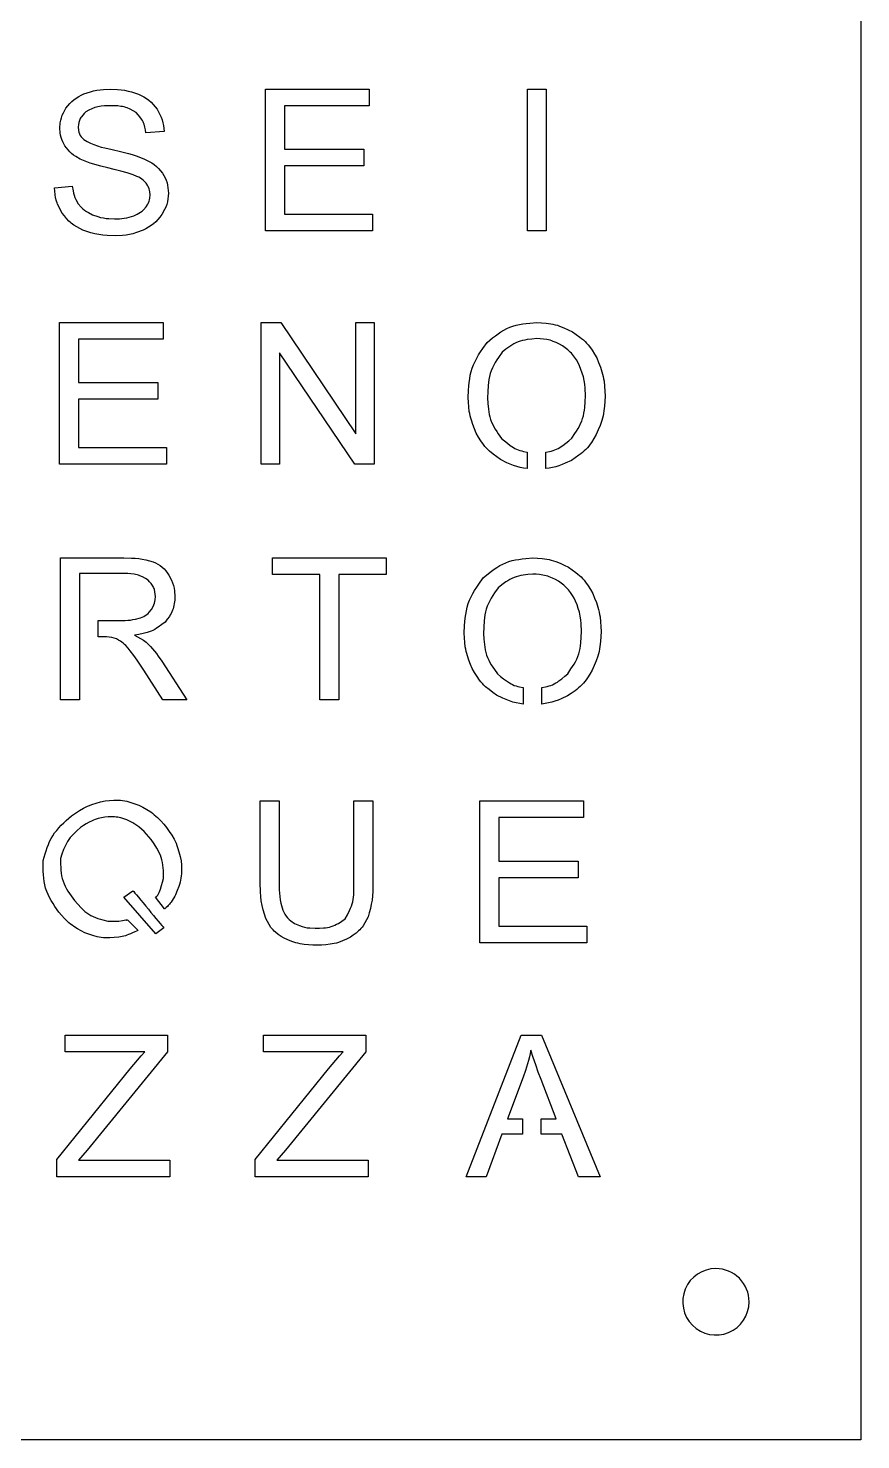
# Model space of a CAD drawing. Header units: millimetres. Extents: x 0 to 210, y 0 to 210.
# Drawn here: x 148.2 to 210.1, y 0 to 104.9 of the extents above; entities that cross this region are included whole.
import ezdxf

# ---------------------------------------------------------------- set-up
doc = ezdxf.new("R2010")
doc.units = ezdxf.units.MM
doc.layers.get('0').update_dxf_attribs({"linetype": 'CONTINUOUS'})

msp = doc.modelspace()

# ---------------------------------------------------------------- linework, layer by layer
at = {"color": 1}
for points in [[(0.188195, 209.743204), (210.099485, 209.743204), (210.099485, -0.030876), (0.188195, -0.030876)], [(152.27538, 89.85148), (152.27538, 89.85148), (152.04896, 89.96677), (151.827, 90.08734), (151.61377, 90.21838), (151.51181, 90.28938), (151.41371, 90.36518), (151.31961, 90.44578), (151.22941, 90.53118), (151.05935, 90.71367), (150.89831, 90.90692), (150.74184, 91.10554), (150.74184, 91.10554), (150.61863, 91.3271), (150.50193, 91.55058), (150.39813, 91.778), (150.35353, 91.89378), (150.31373, 92.01128), (150.25263, 92.25166), (150.20993, 92.4978), (150.17983, 92.74778), (150.15653, 92.99967), (151.48592, 93.11468), (151.48592, 93.11468), (151.54312, 92.77235), (151.58002, 92.60407), (151.62752, 92.43933), (151.68862, 92.27911), (151.76142, 92.12292), (151.92595, 91.81717), (151.92595, 91.81717), (152.15159, 91.55922), (152.27198, 91.4398), (152.40149, 91.33171), (152.54119, 91.23671), (152.68883, 91.15131), (152.99742, 90.99762), (152.99742, 90.99762), (153.39449, 90.8613), (153.595, 90.8037), (153.79795, 90.7576), (154.0038, 90.7259), (154.21189, 90.7057), (154.63185, 90.6846), (154.63185, 90.6846), (154.99554, 90.7), (155.17617, 90.7144), (155.35525, 90.7384), (155.53229, 90.773), (155.70769, 90.8172), (156.05566, 90.92213), (156.05566, 90.92213), (156.31827, 91.0403), (156.44419, 91.1065), (156.5637, 91.1814), (156.67497, 91.2678), (156.77897, 91.3639), (156.97464, 91.5727), (156.97464, 91.5727), (157.10046, 91.78178), (157.15476, 91.88911), (157.19936, 91.99979), (157.23036, 92.11461), (157.25166, 92.23278), (157.27586, 92.47489), (157.27586, 92.47489), (157.25456, 92.70845), (157.23516, 92.8224), (157.20506, 92.93289), (157.16236, 93.03907), (157.10896, 93.14178), (156.98459, 93.34117), (156.98459, 93.34117), (156.77563, 93.54162), (156.66543, 93.63372), (156.54844, 93.71532), (156.42417, 93.78632), (156.29437, 93.84972), (156.02565, 93.96271), (156.02565, 93.96271), (155.5568, 94.1092), (155.08446, 94.2436), (154.60814, 94.36379), (154.12969, 94.47668), (154.12969, 94.47668), (153.60321, 94.60436), (153.34187, 94.67346), (153.08276, 94.74926), (152.82665, 94.83376), (152.57384, 94.92786), (152.07376, 95.1332), (152.07376, 95.1332), (151.7445, 95.32808), (151.58725, 95.43377), (151.43892, 95.54945), (151.30194, 95.6778), (151.17476, 95.81719), (150.93699, 96.1144), (150.93699, 96.1144), (150.77731, 96.4238), (150.70841, 96.58172), (150.65411, 96.74347), (150.61531, 96.90984), (150.59011, 97.07994), (150.56201, 97.4264), (150.56201, 97.4264), (150.59891, 97.82239), (150.63091, 98.0164), (150.67841, 98.20571), (150.74531, 98.38926), (150.82781, 98.5681), (151.01911, 98.91802), (151.01911, 98.91802), (151.15551, 99.08736), (151.29598, 99.2518), (151.4444, 99.40636), (151.60486, 99.54613), (151.77948, 99.66853), (151.96535, 99.7771), (152.15869, 99.8765), (152.35581, 99.9715), (152.35581, 99.9715), (152.83165, 100.12769), (153.07175, 100.19389), (153.31456, 100.24669), (153.56048, 100.28319), (153.80893, 100.30619), (154.30989, 100.33119), (154.30989, 100.33119), (154.84538, 100.30719), (155.1109, 100.28319), (155.37379, 100.24579), (155.6333, 100.19009), (155.88998, 100.11999), (156.39841, 99.95343), (156.39841, 99.95343), (156.60349, 99.85254), (156.80469, 99.74684), (156.99803, 99.63165), (157.17963, 99.50224), (157.34659, 99.35498), (157.50113, 99.19265), (157.64742, 99.02023), (157.78963, 98.84283), (157.78963, 98.84283), (158.00082, 98.45269), (158.09302, 98.25331), (158.16772, 98.04874), (158.22302, 97.83792), (158.26182, 97.62212), (158.31322, 97.18216), (156.96202, 97.08156), (156.96202, 97.08156), (156.92512, 97.29755), (156.88142, 97.51019), (156.82422, 97.7161), (156.78832, 97.8156), (156.74662, 97.9121), (156.69812, 98.0052), (156.64282, 98.0954), (156.51622, 98.26714), (156.3743, 98.4313), (156.22471, 98.59161), (156.22471, 98.59161), (156.0108, 98.71536), (155.79437, 98.83084), (155.5729, 98.92964), (155.45949, 98.96994), (155.34395, 99.00354), (155.22647, 99.03044), (155.10715, 99.05154), (154.86434, 99.07934), (154.61745, 99.09374), (154.36861, 99.10174), (154.36861, 99.10174), (154.12085, 99.09674), (153.87483, 99.08614), (153.63231, 99.06314), (153.39502, 99.02094), (153.2789, 98.99114), (153.16462, 98.95464), (152.94102, 98.86344), (152.72206, 98.75554), (152.50544, 98.63938), (152.50544, 98.63938), (152.38311, 98.52438), (152.26689, 98.4063), (152.163, 98.28198), (152.1174, 98.21668), (152.0776, 98.14848), (152.0436, 98.07748), (152.0155, 98.00358), (151.9728, 97.84854), (151.9437, 97.68688), (151.9214, 97.52186), (151.9214, 97.52186), (151.9524, 97.25672), (151.9805, 97.12942), (152.0232, 97.00856), (152.0843, 96.89567), (152.16, 96.7893), (152.33617, 96.58742), (152.33617, 96.58742), (152.58529, 96.45139), (152.83703, 96.32218), (153.0941, 96.20659), (153.35836, 96.10919), (153.62873, 96.02759), (153.90365, 95.95749), (154.46117, 95.83653), (154.46117, 95.83653), (155.0604, 95.70127), (155.35851, 95.62827), (155.65488, 95.54957), (155.94891, 95.46317), (156.24033, 95.36817), (156.81861, 95.16331), (156.81861, 95.16331), (157.21305, 94.95749), (157.40193, 94.84431), (157.58082, 94.71884), (157.7468, 94.57762), (157.90143, 94.4224), (158.0484, 94.25786), (158.19159, 94.08861), (158.19159, 94.08861), (158.38221, 93.73726), (158.46371, 93.55755), (158.52871, 93.37295), (158.57331, 93.18258), (158.60241, 92.98751), (158.63441, 92.5897), (158.63441, 92.5897), (158.61691, 92.3785), (158.59361, 92.16904), (158.55961, 91.96293), (158.50821, 91.76181), (158.43741, 91.56675), (158.35011, 91.37667), (158.14736, 91.00458), (158.14736, 91.00458), (158.00417, 90.82276), (157.85691, 90.64584), (157.70141, 90.47861), (157.53348, 90.32588), (157.35091, 90.19033), (157.1567, 90.06841), (156.95472, 89.95561), (156.74887, 89.84733), (156.74887, 89.84733), (156.25188, 89.66743), (156.00053, 89.59063), (155.74588, 89.53013), (155.48725, 89.48883), (155.22552, 89.46193), (154.69672, 89.43413), (154.69672, 89.43413), (154.07605, 89.45713), (153.76814, 89.48213), (153.46314, 89.52243), (153.16192, 89.58293), (152.8641, 89.66263), (152.56851, 89.75383)], [(173.80122, 91.03629), (173.80122, 89.79265), (165.85388, 89.79265), (165.85388, 100.33128), (173.55423, 100.33128), (173.55423, 99.08764), (167.26318, 99.08764), (167.26318, 95.85991), (173.15467, 95.85991), (173.15467, 94.62346), (167.26318, 94.62346), (167.26318, 91.03629)], [(186.72542, 100.33128), (186.72542, 89.79265), (185.31611, 89.79265), (185.31611, 100.33128)], [(158.4954, 73.70156), (158.4954, 72.45792), (150.54806, 72.45792), (150.54806, 82.99654), (158.24842, 82.99654), (158.24842, 81.7529), (151.95737, 81.7529), (151.95737, 78.52517), (157.84887, 78.52517), (157.84887, 77.28871), (151.95737, 77.28871), (151.95737, 73.70156)], [(166.885, 80.73929), (166.885, 72.45791), (165.5338, 72.45791), (165.5338, 82.99654), (166.97944, 82.99654), (172.57309, 74.72235), (172.57309, 82.99654), (173.92428, 82.99654), (173.92428, 72.45791), (172.47865, 72.45791)], [(186.6852, 72.1408), (186.6852, 73.35782), (186.6852, 73.35782), (186.96012, 73.40872), (187.09448, 73.44132), (187.22622, 73.47972), (187.35515, 73.52482), (187.48087, 73.57662), (187.6034, 73.63612), (187.72291, 73.70232), (187.83981, 73.77532), (187.95438, 73.85312), (188.17789, 74.02188), (188.39616, 74.20284), (188.61181, 74.38984), (188.61181, 74.38984), (188.85405, 74.74408), (188.97036, 74.92282), (189.08086, 75.10349), (189.18369, 75.28685), (189.27679, 75.47347), (189.35829, 75.66393), (189.42619, 75.8589), (189.48149, 76.05829), (189.52509, 76.26151), (189.55909, 76.4681), (189.58529, 76.67747), (189.61929, 77.10217), (189.63969, 77.53128), (189.63969, 77.53128), (189.61249, 78.10919), (189.58529, 78.39545), (189.54169, 78.67855), (189.47769, 78.95752), (189.39519, 79.23294), (189.30109, 79.50596), (189.20078, 79.77782), (189.20078, 79.77782), (189.08107, 79.99871), (188.95622, 80.21519), (188.82099, 80.42283), (188.74819, 80.52203), (188.67059, 80.61703), (188.58809, 80.70823), (188.50079, 80.79563), (188.31462, 80.96008), (188.11779, 81.1154), (187.91562, 81.26612), (187.91562, 81.26612), (187.6925, 81.38218), (187.46753, 81.49181), (187.23888, 81.58861), (187.12256, 81.62991), (187.0047, 81.66541), (186.76382, 81.71921), (186.51751, 81.75471), (186.26762, 81.77771), (186.01597, 81.79401), (186.01597, 81.79401), (185.65626, 81.76041), (185.3014, 81.71531), (185.12726, 81.68461), (184.95614, 81.64621), (184.7887, 81.59921), (184.62543, 81.54161), (184.46672, 81.47251), (184.31228, 81.39281), (184.16143, 81.30451), (184.01359, 81.20831), (183.72469, 80.99952), (183.44055, 80.77872), (183.44055, 80.77872), (183.173, 80.39934), (183.04504, 80.20763), (182.92417, 80.01352), (182.81261, 79.81625), (182.71281, 79.61494), (182.62741, 79.40893), (182.55761, 79.19754), (182.50131, 78.98126), (182.45771, 78.76075), (182.42571, 78.53659), (182.40241, 78.30937), (182.37521, 77.8481), (182.36261, 77.38193), (182.36261, 77.38193), (182.38591, 76.96952), (182.42281, 76.56172), (182.45001, 76.3609), (182.48491, 76.16295), (182.52951, 75.96846), (182.58581, 75.7779), (182.65471, 75.59186), (182.73711, 75.41042), (182.83021, 75.23282), (182.93256, 75.05849), (183.04228, 74.88675), (183.15753, 74.71693), (183.39724, 74.38056), (183.39724, 74.38056), (183.61095, 74.19682), (183.82719, 74.01893), (184.04856, 73.85276), (184.27751, 73.70425), (184.39566, 73.63805), (184.51664, 73.57855), (184.64081, 73.52675), (184.76809, 73.48165), (184.89818, 73.44325), (185.03069, 73.41065), (185.30203, 73.35975), (185.30203, 72.14072), (185.30203, 72.14072), (185.03962, 72.17432), (184.78089, 72.22132), (184.52682, 72.28472), (184.27789, 72.36632), (184.03314, 72.46362), (183.79158, 72.57239), (183.31371, 72.80912), (183.31371, 72.80912), (183.03626, 73.00678), (182.76561, 73.21049), (182.50853, 73.42639), (182.38717, 73.54082), (182.27183, 73.66062), (182.16298, 73.78619), (182.06005, 73.91713), (181.86855, 74.19188), (181.69064, 74.47872), (181.51951, 74.77161), (181.51951, 74.77161), (181.38709, 75.08773), (181.26185, 75.40548), (181.15097, 75.7265), (181.10347, 75.88873), (181.06177, 76.05241), (181.02687, 76.21762), (180.99877, 76.38428), (180.95707, 76.72104), (180.92987, 77.06106), (180.90947, 77.40272), (180.90947, 77.40272), (180.94147, 77.96805), (180.96277, 78.24875), (180.99087, 78.52705), (181.02777, 78.80218), (181.07627, 79.07337), (181.13837, 79.33986), (181.21597, 79.60078), (181.31107, 79.85537), (181.42389, 80.10372), (181.55214, 80.34659), (181.69309, 80.58495), (181.84433, 80.81967), (182.00323, 81.0517), (182.33384, 81.51114), (182.33384, 81.51114), (182.73304, 81.8407), (182.93511, 81.99968), (183.14009, 82.15164), (183.34896, 82.2942), (183.56277, 82.42514), (183.7824, 82.54197), (184.00892, 82.64248), (184.24271, 82.72598), (184.483, 82.79318), (184.72892, 82.84698), (184.9795, 82.89018), (185.23376, 82.92478), (185.49084, 82.95258), (186.00965, 82.99678), (186.00965, 82.99678), (186.35986, 82.97568), (186.70783, 82.94588), (187.05125, 82.89978), (187.22053, 82.86808), (187.38787, 82.82868), (187.55308, 82.78168), (187.71625, 82.72698), (188.03755, 82.59901), (188.35419, 82.45377), (188.6685, 82.29988), (188.6685, 82.29988), (188.9476, 82.10549), (189.2199, 81.90485), (189.35135, 81.80021), (189.47853, 81.69173), (189.60057, 81.57855), (189.71659, 81.4599), (189.82612, 81.33529), (189.92963, 81.20531), (190.12229, 80.9322), (190.30137, 80.6468), (190.47366, 80.35516), (190.47366, 80.35516), (190.61287, 80.01503), (190.74403, 79.67319), (190.85908, 79.32779), (190.90758, 79.15326), (190.94928, 78.9771), (190.98418, 78.79941), (191.01228, 78.62028), (191.05208, 78.25846), (191.07728, 77.89329), (191.09478, 77.52648), (191.09478, 77.52648), (191.07638, 77.15362), (191.05018, 76.7825), (191.00748, 76.41502), (190.97838, 76.2332), (190.94148, 76.05291), (190.89688, 75.87445), (190.84548, 75.69762), (190.72451, 75.348), (190.58666, 75.00221), (190.44046, 74.65835), (190.44046, 74.65835), (190.26313, 74.36728), (190.079, 74.08275), (189.982, 73.94499), (189.88092, 73.81126), (189.77469, 73.68243), (189.66245, 73.55936), (189.54352, 73.44263), (189.41847, 73.33175), (189.28809, 73.22587), (189.15334, 73.12421), (188.87415, 72.9301), (188.58787, 72.74261), (188.58787, 72.74261), (188.12775, 72.53363), (187.89561, 72.43713), (187.66104, 72.35073), (187.42317, 72.27683), (187.18123, 72.21823), (186.93541, 72.17503)], [(152.01562, 64.33242), (152.01562, 54.95836), (150.6063, 54.95836), (150.6063, 65.49699), (155.32822, 65.49699), (155.32822, 65.49699), (155.87846, 65.48799), (156.15222, 65.47359), (156.42423, 65.44769), (156.69402, 65.40639), (156.96157, 65.35069), (157.49299, 65.21293), (157.49299, 65.21293), (157.67256, 65.12463), (157.84805, 65.03153), (158.01539, 64.92862), (158.17051, 64.8115), (158.31088, 64.6773), (158.43952, 64.52936), (158.5603, 64.37231), (158.6771, 64.21065), (158.6771, 64.21065), (158.86559, 63.83482), (158.94609, 63.64321), (159.01109, 63.44727), (159.05669, 63.24597), (159.08679, 63.04034), (159.12079, 62.62198), (159.12079, 62.62198), (159.09849, 62.35914), (159.06749, 62.09965), (159.04619, 61.97217), (159.01899, 61.8468), (158.98499, 61.72392), (158.94329, 61.60402), (158.89379, 61.48738), (158.83659, 61.37372), (158.77259, 61.26265), (158.70269, 61.15379), (158.55009, 60.94086), (158.38847, 60.7314), (158.38847, 60.7314), (158.13848, 60.537), (157.88393, 60.35249), (157.75345, 60.26709), (157.62016, 60.18739), (157.48347, 60.11539), (157.3428, 60.05199), (157.19845, 59.99729), (157.0508, 59.94929), (156.74745, 59.87059), (156.43663, 59.80819), (156.12203, 59.75349), (156.12203, 59.75349), (156.3468, 59.64147), (156.56537, 59.51974), (156.77258, 59.38035), (156.97194, 59.22877), (156.97194, 59.22877), (157.29527, 58.90382), (157.45146, 58.73678), (157.60114, 58.56437), (157.74316, 58.38572), (157.87927, 58.20217), (158.14149, 57.82691), (159.99393, 54.95862), (158.21956, 54.95862), (156.81025, 57.1512), (156.81025, 57.1512), (156.56666, 57.52156), (156.31773, 57.88827), (156.05891, 58.24817), (155.7931, 58.60327), (155.7931, 58.60327), (155.63264, 58.79814), (155.46297, 58.98371), (155.37177, 59.07011), (155.27577, 59.15171), (155.077, 59.30761), (155.077, 59.30761), (154.92431, 59.39591), (154.76735, 59.47461), (154.60301, 59.53601), (154.43412, 59.58781), (154.43412, 59.58781), (154.23893, 59.61371), (154.04317, 59.63101), (153.6496, 59.63801), (153.3996, 59.63801), (153.3996, 60.84564), (155.04443, 60.84564), (155.04443, 60.84564), (155.4282, 60.85364), (155.61911, 60.86424), (155.80896, 60.88244), (155.99726, 60.91124), (156.1841, 60.94964), (156.55536, 61.04374), (156.55536, 61.04374), (156.79904, 61.15529), (156.91478, 61.21869), (157.02314, 61.29169), (157.12224, 61.37619), (157.21344, 61.47029), (157.38321, 61.67573), (157.38321, 61.67573), (157.50234, 61.89787), (157.55374, 62.01134), (157.59544, 62.12769), (157.62454, 62.24759), (157.64394, 62.37047), (157.66624, 62.62092), (157.66624, 62.62092), (157.64874, 62.79699), (157.62454, 62.97026), (157.58764, 63.13778), (157.56244, 63.21838), (157.53144, 63.29708), (157.49454, 63.37288), (157.45184, 63.44588), (157.35173, 63.58565), (157.23842, 63.71967), (157.11852, 63.8508), (157.11852, 63.8508), (156.92013, 63.96993), (156.71922, 64.08072), (156.51317, 64.17482), (156.40743, 64.21322), (156.29956, 64.24492), (156.18965, 64.26992), (156.07808, 64.28912), (155.85069, 64.31412), (155.61932, 64.32662), (155.38592, 64.33262)], [(171.30082, 64.25335), (171.30082, 54.95836), (169.89151, 54.95836), (169.89151, 64.25335), (166.38276, 64.25335), (166.38276, 65.49699), (174.8241, 65.49699), (174.8241, 64.25335)], [(186.38954, 54.64125), (186.38954, 55.85827), (186.38954, 55.85827), (186.66446, 55.90917), (186.79882, 55.94177), (186.93056, 55.98017), (187.05949, 56.02527), (187.18521, 56.07707), (187.30773, 56.13657), (187.42725, 56.20277), (187.54415, 56.27577), (187.65872, 56.35357), (187.88223, 56.52233), (188.1005, 56.70329), (188.31615, 56.89029), (188.31615, 56.89029), (188.55839, 57.24452), (188.6747, 57.42327), (188.7852, 57.60394), (188.88803, 57.7873), (188.98113, 57.97392), (189.06263, 58.16438), (189.13053, 58.35935), (189.18583, 58.55874), (189.22943, 58.76196), (189.26343, 58.96855), (189.28963, 59.17792), (189.32363, 59.60262), (189.34403, 60.03173), (189.34403, 60.03173), (189.31683, 60.60964), (189.28963, 60.8959), (189.24593, 61.179), (189.18193, 61.45797), (189.09943, 61.73339), (189.00533, 62.00641), (188.90502, 62.27827), (188.90502, 62.27827), (188.78531, 62.49916), (188.66046, 62.71564), (188.52523, 62.92328), (188.45243, 63.02248), (188.37483, 63.11748), (188.29233, 63.20868), (188.20503, 63.29608), (188.01887, 63.46053), (187.82204, 63.61585), (187.61987, 63.76657), (187.61987, 63.76657), (187.39675, 63.88263), (187.17178, 63.99226), (186.94313, 64.08906), (186.82681, 64.13036), (186.70895, 64.16586), (186.46807, 64.21966), (186.22176, 64.25516), (185.97186, 64.27816), (185.72022, 64.29446), (185.72022, 64.29446), (185.36051, 64.26086), (185.00565, 64.21576), (184.83151, 64.18506), (184.66039, 64.14666), (184.49295, 64.09966), (184.32968, 64.04206), (184.17097, 63.97296), (184.01653, 63.89326), (183.86568, 63.80496), (183.71784, 63.70876), (183.42894, 63.49997), (183.1448, 63.27917), (183.1448, 63.27917), (182.87725, 62.89979), (182.74929, 62.70808), (182.62842, 62.51397), (182.51685, 62.3167), (182.41705, 62.11539), (182.33165, 61.90938), (182.26185, 61.69799), (182.20555, 61.48171), (182.16185, 61.2612), (182.12985, 61.03704), (182.10655, 60.80982), (182.07935, 60.34855), (182.06675, 59.88238), (182.06675, 59.88238), (182.09005, 59.46997), (182.12695, 59.06217), (182.15415, 58.86135), (182.18905, 58.6634), (182.23365, 58.46891), (182.28995, 58.27835), (182.35885, 58.09231), (182.44125, 57.91087), (182.53435, 57.73327), (182.6367, 57.55894), (182.74642, 57.3872), (182.86166, 57.21738), (183.10138, 56.881), (183.10138, 56.881), (183.31509, 56.69726), (183.53132, 56.51938), (183.7527, 56.35321), (183.98164, 56.2047), (184.0998, 56.1385), (184.22077, 56.079), (184.34495, 56.0272), (184.47222, 55.9821), (184.60231, 55.9437), (184.73483, 55.9111), (185.00617, 55.8602), (185.00617, 54.64117), (185.00617, 54.64117), (184.74376, 54.67477), (184.48503, 54.72177), (184.23096, 54.78517), (183.98203, 54.86677), (183.73728, 54.96407), (183.49572, 55.07284), (183.01785, 55.30957), (183.01785, 55.30957), (182.7404, 55.50723), (182.46974, 55.71094), (182.21267, 55.92684), (182.09131, 56.04127), (181.97596, 56.16107), (181.86712, 56.28664), (181.76419, 56.41758), (181.57269, 56.69232), (181.39478, 56.97917), (181.22365, 57.27206), (181.22365, 57.27206), (181.09123, 57.58818), (180.96599, 57.90593), (180.85511, 58.22695), (180.80761, 58.38918), (180.76591, 58.55286), (180.73101, 58.71807), (180.70291, 58.88473), (180.66121, 59.22149), (180.63401, 59.56151), (180.61361, 59.90317), (180.61361, 59.90317), (180.64561, 60.4685), (180.66691, 60.7492), (180.69501, 61.0275), (180.73191, 61.30263), (180.78041, 61.57382), (180.84251, 61.84031), (180.92011, 62.10123), (181.01521, 62.35582), (181.12803, 62.60417), (181.25628, 62.84704), (181.39723, 63.0854), (181.54847, 63.32012), (181.70737, 63.55215), (182.03798, 64.01159), (182.03798, 64.01159), (182.43718, 64.34115), (182.63925, 64.50013), (182.84423, 64.65209), (183.0531, 64.79465), (183.26691, 64.92559), (183.48654, 65.04242), (183.71305, 65.14293), (183.94685, 65.22643), (184.18714, 65.29363), (184.43306, 65.34743), (184.68364, 65.39063), (184.9379, 65.42523), (185.19498, 65.45303), (185.71379, 65.49723), (185.71379, 65.49723), (186.06399, 65.47613), (186.41197, 65.44633), (186.75538, 65.40023), (186.92467, 65.36853), (187.09201, 65.32913), (187.25722, 65.28213), (187.42039, 65.22743), (187.74168, 65.09946), (188.05832, 64.95422), (188.37264, 64.80033), (188.37264, 64.80033), (188.65173, 64.60594), (188.92404, 64.4053), (189.05549, 64.30066), (189.18267, 64.19218), (189.30471, 64.079), (189.42073, 63.96035), (189.53026, 63.83574), (189.63377, 63.70576), (189.82643, 63.43265), (190.00551, 63.14725), (190.1778, 62.8556), (190.1778, 62.8556), (190.31701, 62.51548), (190.44817, 62.17364), (190.56322, 61.82823), (190.61172, 61.65371), (190.65342, 61.47755), (190.68832, 61.29986), (190.71642, 61.12073), (190.75622, 60.75891), (190.78142, 60.39374), (190.79892, 60.02693), (190.79892, 60.02693), (190.78052, 59.65407), (190.75432, 59.28295), (190.71162, 58.91547), (190.68252, 58.73364), (190.64562, 58.55336), (190.60102, 58.3749), (190.54962, 58.19807), (190.42865, 57.84845), (190.2908, 57.50266), (190.1446, 57.1588), (190.1446, 57.1588), (189.96727, 56.86773), (189.78314, 56.5832), (189.68614, 56.44544), (189.58506, 56.31171), (189.47883, 56.18288), (189.36659, 56.05981), (189.24766, 55.94308), (189.12261, 55.8322), (188.99223, 55.72632), (188.85748, 55.62466), (188.57829, 55.43055), (188.29201, 55.24306), (188.29201, 55.24306), (187.83189, 55.03408), (187.59975, 54.93758), (187.36518, 54.85118), (187.12731, 54.77728), (186.88537, 54.71868), (186.63954, 54.67548)], [(171.7668, 38.67658), (171.7668, 38.67658), (171.942, 38.98608), (172.10342, 39.29942), (172.17422, 39.45868), (172.23732, 39.62034), (172.28972, 39.78488), (172.33142, 39.9523), (172.36442, 40.12231), (172.38862, 40.29463), (172.40612, 40.46887), (172.41772, 40.64473), (172.42772, 41.00002), (172.42847, 41.3579), (172.42847, 47.43961), (173.83785, 47.43961), (173.83785, 41.35078), (173.83785, 41.35078), (173.82235, 40.70855), (173.80295, 40.38926), (173.76895, 40.07209), (173.71655, 39.75779), (173.64575, 39.44618), (173.56335, 39.1364), (173.47505, 38.82757), (173.47505, 38.82757), (173.35883, 38.59765), (173.2364, 38.37292), (173.10156, 38.15856), (173.02786, 38.0569), (172.94826, 37.9598), (172.86286, 37.8676), (172.77266, 37.7793), (172.57951, 37.61371), (172.37462, 37.4579), (172.16392, 37.30709), (172.16392, 37.30709), (171.8694, 37.16885), (171.57264, 37.03945), (171.27133, 36.9277), (171.11834, 36.8816), (170.96342, 36.8422), (170.80655, 36.8105), (170.64804, 36.7855), (170.32713, 36.7519), (170.00244, 36.7327), (169.67581, 36.7212), (169.67581, 36.7212), (169.35781, 36.7318), (169.04126, 36.7481), (168.72763, 36.7779), (168.57232, 36.8), (168.41827, 36.8278), (168.26567, 36.8614), (168.11462, 36.9017), (167.81612, 36.999), (167.52102, 37.1117), (167.22766, 37.23208), (167.22766, 37.23208), (167.00949, 37.37329), (166.79742, 37.51998), (166.59768, 37.6777), (166.50458, 37.7622), (166.41628, 37.8515), (166.33478, 37.9465), (166.25818, 38.0463), (166.1183, 38.25788), (165.99083, 38.4806), (165.86956, 38.70888), (165.86956, 38.70888), (165.77016, 39.03124), (165.67706, 39.35466), (165.59746, 39.68029), (165.53826, 40.00917), (165.50046, 40.34152), (165.47816, 40.67646), (165.46166, 41.35065), (165.46166, 47.43948), (166.87084, 47.43948), (166.87084, 41.35784), (166.87084, 41.35784), (166.87784, 40.84387), (166.88944, 40.58813), (166.91174, 40.33383), (166.94864, 40.08155), (167.00004, 39.83128), (167.1279, 39.3342), (167.1279, 39.3342), (167.28758, 39.02999), (167.37778, 38.88704), (167.4809, 38.75505), (167.59954, 38.63639), (167.7307, 38.52868), (168.01397, 38.33131), (168.01397, 38.33131), (168.38135, 38.17416), (168.56799, 38.10796), (168.75823, 38.05616), (168.95254, 38.02156), (169.15005, 38.00046), (169.55041, 37.97936), (169.55041, 37.97936), (169.85512, 37.98736), (170.15653, 38.00466), (170.30496, 38.02006), (170.45135, 38.04116), (170.59531, 38.06896), (170.73646, 38.10546), (170.87431, 38.15056), (171.00857, 38.20626), (171.13973, 38.27056), (171.26817, 38.34256), (171.51923, 38.50336)], [(189.72916, 38.14461), (189.72916, 36.90096), (181.78181, 36.90096), (181.78181, 47.43961), (189.48217, 47.43961), (189.48217, 46.19597), (183.19113, 46.19597), (183.19113, 42.96823), (189.08262, 42.96823), (189.08262, 41.73177), (183.19113, 41.73177), (183.19113, 38.14461)], [(158.30143, 38.00775)], [(158.7503, 20.74003), (158.7503, 19.49638), (150.33076, 19.49638), (150.33076, 20.79035), (155.78639, 27.54053), (155.78639, 27.54053), (156.0522, 27.86212), (156.32334, 28.17901), (156.60399, 28.48774), (156.89065, 28.79129), (150.94831, 28.79129), (150.94831, 30.03501), (158.57602, 30.03501), (158.57602, 28.79136), (152.59735, 21.48046), (151.95078, 20.74003)], [(173.49374, 20.74003), (173.49374, 19.49638), (165.07421, 19.49638), (165.07421, 20.79035), (170.52983, 27.54053), (170.52983, 27.54053), (170.79564, 27.86212), (171.06678, 28.17901), (171.34743, 28.48774), (171.6341, 28.79129), (165.69175, 28.79129), (165.69175, 30.03501), (173.31946, 30.03501), (173.31946, 28.79136), (167.3408, 21.48046), (166.69423, 20.74003)], [(184.94844, 22.68816), (183.42863, 22.68816), (182.25905, 19.49638), (180.76257, 19.49638), (184.85247, 30.03501), (186.37075, 30.03501), (190.72943, 19.49638), (189.12399, 19.49638), (187.88177, 22.68816), (186.3329, 22.68816), (186.3329, 23.82397), (187.44589, 23.82397), (186.33443, 26.74259), (186.33443, 26.74259), (186.1308, 27.28401), (185.93465, 27.82794), (185.75208, 28.37637), (185.57891, 28.92798), (185.57891, 28.92798), (185.46279, 28.41717), (185.39969, 28.16307), (185.33179, 27.9105), (185.17589, 27.41073), (185.00525, 26.91509), (183.83567, 23.82395), (184.94867, 23.82395)], [(199.33179, 12.690209)]]:
    msp.add_lwpolyline(points, close=True, dxfattribs=at)
for points in [[(155.45239, 37.42731), (154.94153, 37.30845), (154.94153, 37.30845), (154.61151, 37.28305), (154.28361, 37.26615), (153.95979, 37.26639), (153.79992, 37.27539), (153.64189, 37.29219), (153.4858, 37.31709), (153.33146, 37.34949), (153.02704, 37.43229), (152.7266, 37.53199), (152.4283, 37.64019), (152.4283, 37.64019), (152.14784, 37.78878), (151.87214, 37.94296), (151.60614, 38.10825), (151.47838, 38.19695), (151.35449, 38.29015), (151.23517, 38.38865), (151.12041, 38.49235), (150.90049, 38.71104), (150.69036, 38.94094), (150.48461, 39.17616), (150.48461, 39.17616), (150.19649, 39.60529), (150.05776, 39.82168), (149.92573, 40.04045), (149.80243, 40.26222), (149.69058, 40.4882), (149.59208, 40.71905), (149.50868, 40.9553), (149.44268, 41.19757), (149.39418, 41.44611), (149.36118, 41.70005), (149.34078, 41.95846), (149.33078, 42.22044), (149.32778, 42.4852), (149.33578, 43.01904), (149.33578, 43.01904), (149.47004, 43.50047), (149.54274, 43.73845), (149.62134, 43.97317), (149.70764, 44.20337), (149.80514, 44.4281), (149.91466, 44.64631), (150.03893, 44.85673), (150.17795, 45.05948), (150.33161, 45.25416), (150.4974, 45.44251), (150.67241, 45.62617), (150.85508, 45.80578), (151.04386, 45.98222), (151.43141, 46.32954), (151.43141, 46.32954), (151.72128, 46.52711), (152.01415, 46.71699), (152.31246, 46.89228), (152.46447, 46.97198), (152.6192, 47.04498), (152.77645, 47.11118), (152.93633, 47.17068), (153.26247, 47.2732), (153.59444, 47.3606), (153.92942, 47.4403), (153.92942, 47.4403), (154.25886, 47.4691), (154.58627, 47.4893), (154.74876, 47.4933), (154.9099, 47.4923), (155.06958, 47.4843), (155.22751, 47.4689), (155.3836, 47.4449), (155.53794, 47.4132), (155.84245, 47.3326), (156.14299, 47.2347), (156.44149, 47.12804), (156.44149, 47.12804), (156.74077, 46.96619), (157.03451, 46.79819), (157.31739, 46.61772), (157.45272, 46.52072), (157.58349, 46.41848), (157.7098, 46.31087), (157.83155, 46.19807), (158.06379, 45.96), (158.28633, 45.71069), (158.50363, 45.45552), (158.50363, 45.45552), (158.69581, 45.17415), (158.88081, 44.88932), (159.05067, 44.5971), (159.12827, 44.44763), (159.19907, 44.29461), (159.26307, 44.13814), (159.32027, 43.97868), (159.41817, 43.65181), (159.50067, 43.31745), (159.57537, 42.97944), (159.57537, 42.97944), (159.59577, 42.66073), (159.60737, 42.34269), (159.60637, 42.184), (159.60037, 42.0257), (159.58677, 41.86788), (159.56547, 41.7106), (159.53637, 41.5536), (159.49857, 41.39713), (159.45397, 41.24105), (159.40347, 41.08552), (159.2892, 40.77523), (159.16599, 40.46535), (159.16599, 40.46535), (159.10679, 40.36338), (158.91645, 40.03412)], [(157.9434, 40.63621), (157.9958, 40.7601), (158.0443, 40.88602), (158.1277, 41.14415), (158.2004, 41.40811), (158.2673, 41.67474), (158.2673, 41.67474), (158.2633, 42.07866), (158.2563, 42.27881), (158.2437, 42.47685), (158.2243, 42.67211), (158.1952, 42.86382), (158.1545, 43.0514), (158.1002, 43.23399), (158.0333, 43.41207), (157.9557, 43.58582), (157.8684, 43.75612), (157.7733, 43.92374), (157.56472, 44.25214), (157.34296, 44.57547), (157.34296, 44.57547), (157.0009, 44.97779), (156.82056, 45.16873), (156.62887, 45.34739), (156.42331, 45.51068), (156.20513, 45.66016), (155.979, 45.80079), (155.7486, 45.93682), (155.7486, 45.93682), (155.5311, 46.02422), (155.31186, 46.10482), (155.08932, 46.17302), (154.9765, 46.20082), (154.86212, 46.22292), (154.7461, 46.23922), (154.62843, 46.24982), (154.38939, 46.25582), (154.14697, 46.24882), (153.90289, 46.23542), (153.90289, 46.23542), (153.66133, 46.18362), (153.42191, 46.12602), (153.18666, 46.05692), (153.07161, 46.01562), (152.95782, 45.96952), (152.73683, 45.86209), (152.52156, 45.73816), (152.31037, 45.603), (152.10141, 45.46187), (152.10141, 45.46187), (151.83435, 45.21899), (151.57756, 44.97065), (151.45649, 44.84249), (151.34231, 44.71049), (151.23589, 44.57446), (151.13799, 44.43354), (151.05069, 44.28695), (150.97209, 44.13556), (150.90129, 43.97995), (150.83729, 43.8204), (150.7233, 43.49362), (150.62047, 43.1608), (150.62047, 43.1608), (150.61847, 42.72334), (150.62447, 42.50638), (150.63617, 42.29221), (150.65747, 42.0813), (150.68947, 41.87471), (150.73607, 41.67356), (150.79817, 41.4779), (150.87387, 41.28697), (150.96117, 41.10066), (151.05997, 40.91878), (151.16756, 40.73996), (151.40183, 40.38917), (151.65028, 40.04372), (151.65028, 40.04372), (151.89746, 39.75902), (152.15289, 39.48592), (152.28579, 39.35692), (152.42335, 39.23461), (152.56663, 39.12073), (152.717, 39.01684), (152.87483, 38.92394), (153.04092, 38.84264), (153.2134, 38.77054), (153.39132, 38.70644), (153.57379, 38.64864), (153.75957, 38.59564), (154.13655, 38.49754), (154.13655, 38.49754), (154.40817, 38.49454), (154.67854, 38.49754), (154.94648, 38.51164), (155.21064, 38.54314), (155.34131, 38.56694), (155.47043, 38.59724)], [(158.30148, 38.00775), (157.70031, 37.57265), (155.31147, 40.28816), (155.99316, 40.77109)], [(158.35452, 39.41069), (157.67963, 40.29262), (157.67963, 40.29262)], [(158.35515, 39.41065), (158.35452, 39.41069)], [(155.59499, 38.61124), (156.39242, 37.81577)]]:
    msp.add_lwpolyline(points, dxfattribs=at)
for points in [[(155.99316, 40.77109), (156.20095, 40.54375), (158.07897, 38.24614), (158.30143, 38.00775)], [(157.67963, 40.29262), (157.94902, 40.5474), (157.77683, 40.32712), (157.9434, 40.63621)], [(158.91645, 40.03412), (158.67587, 39.69446), (158.69838, 39.74747), (158.35515, 39.41065)], [(155.47043, 38.59724), (155.7374, 38.66724), (155.37533, 38.49874), (155.59499, 38.61124)], [(156.39242, 37.81577), (156.39242, 37.81577), (155.5882, 37.464), (155.45239, 37.42731)], [(199.33179, 12.690209), (198.333836, 12.690209), (197.434148, 12.089056), (197.052247, 11.167067)], [(201.076476, 11.967536), (200.613757, 12.430256), (199.986174, 12.690209), (199.33179, 12.690209)], [(201.799149, 10.22285), (201.799149, 10.877234), (201.539196, 11.504817), (201.076476, 11.967536)], [(197.052247, 11.167067), (196.670347, 10.245079), (196.881444, 9.183823), (197.587104, 8.478164)], [(200.276007, 7.943307), (201.197996, 8.325208), (201.799149, 9.224896), (201.799149, 10.22285)], [(197.587104, 8.478164), (198.292763, 7.772504), (199.354019, 7.561407), (200.276007, 7.943307)]]:
    msp.add_open_spline(points, degree=3, dxfattribs=at)

doc.saveas('drawing.dxf')
